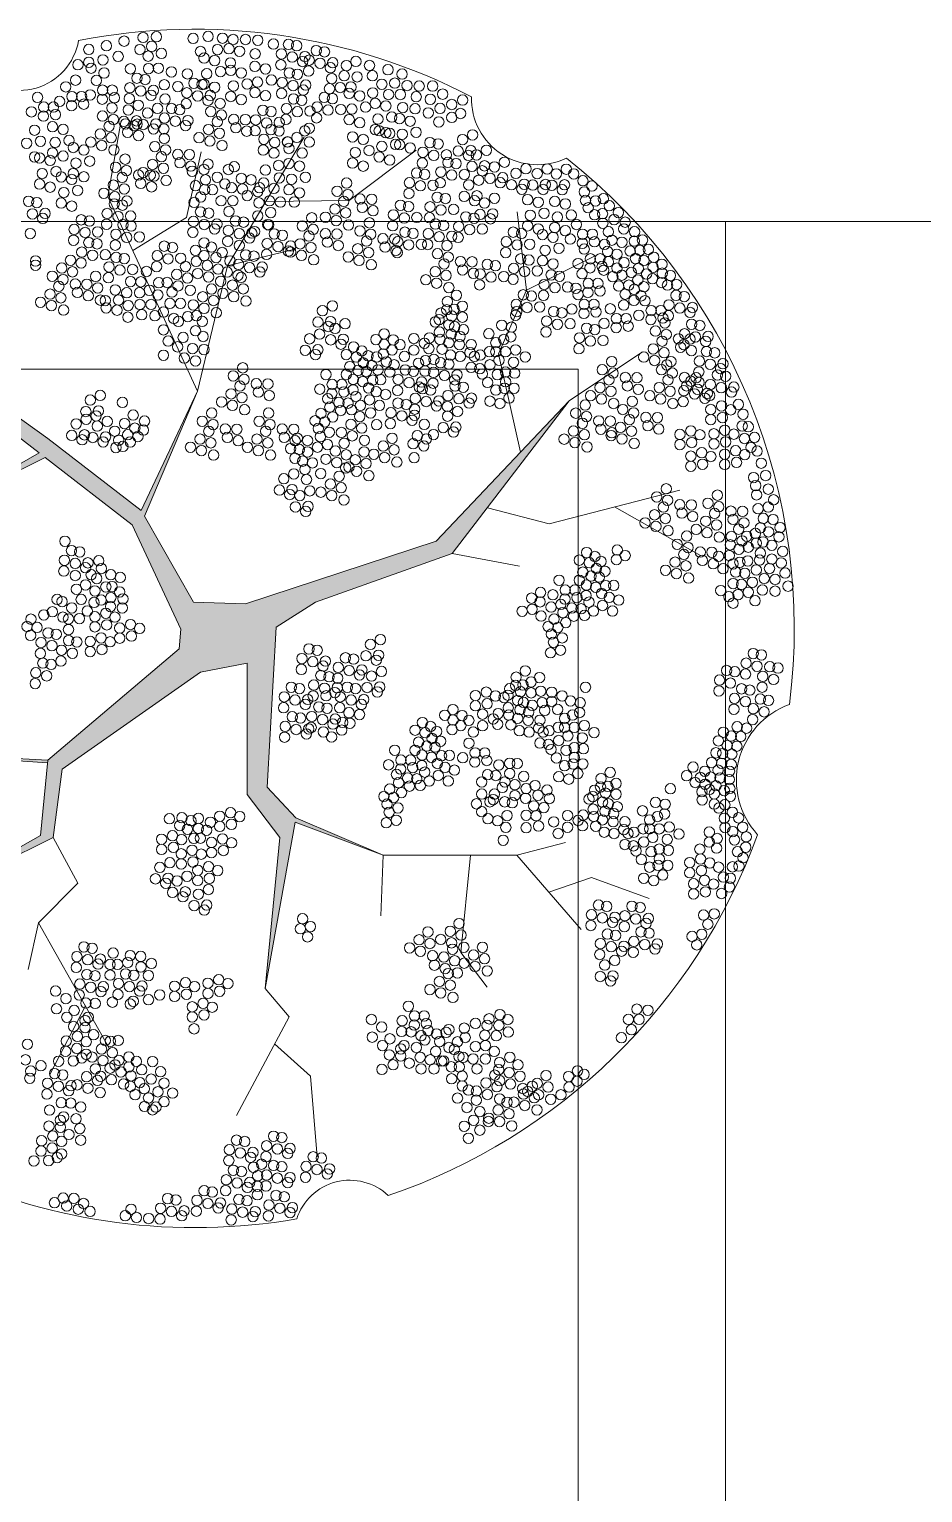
# Model space of a CAD drawing. Header units: metres. Extents: x 0 to 8495, y 0 to 3455.
# Drawn here: x 8300.237 to 8301.63, y 223.068 to 225.351 of the extents above; entities that cross this region are included whole.
import ezdxf

# ---------------------------------------------------------------- set-up
doc = ezdxf.new("R2010")
doc.units = ezdxf.units.M
doc.header["$MEASUREMENT"] = 0
doc.layers.get('0').update_dxf_attribs({"lineweight": 18})
doc.layers.add('zelen', color=69, linetype='Continuous', lineweight=18)

# ---------------------------------------------------------------- blocks, each defined once
blk = doc.blocks.new('z_550')
at = {"linetype": 'Continuous', "lineweight": 13}
blk.add_hatch(color=256, dxfattribs=at).paths.add_polyline_path([(13.85, -29.92), (13.85, -95.11), (29.93, -116.54), (22.78, -191.56), (37.59, -108.88), (81.37, -125.37), (37.97, -106.72), (23.68, -91.54), (28.15, -12.06), (47.8, 0.45), (115.71, 24.56), (173.79, 100.47), (107.67, 30.81), (12.96, -0.45), (-12.96, 0.45), (-37.24, 43.13), (-10.88, 105.37), (-38.87, 45.99), (-85.33, 81.71), (-127.33, 112.08), (-133.58, 164.77), (-130.01, 105.83), (-89.6, 74.6), (-136.3, 47.8), (-86.67, 72.34), (-43.34, 38.85), (-19.21, -12.95), (-20.1, -22.77), (-85.33, -78.14), (-88.9, -115.65), (-154.13, -152.26), (-82.65, -116.54), (-78.18, -82.61), (-9.38, -34.38)])
at = {"lineweight": 13}
blk.add_hatch(color=256, dxfattribs=at).paths.add_polyline_path([(-85.33, -78.14), (-168.82, -73.85), (-85.45, -79.4)])
for p, q in [((-55.42, 202.04), (-48.97, 239.09)), ((3.99, 167.59), (42.08, 231.66)), ((-16.45, 191.73), (-9.02, 224.23)), ((64.38, 200.09), (97.82, 225.16)), ((-10.88, 105.37), (-55.42, 202.04)), ((23.03, 199.62), (64.38, 200.09)), ((-43.07, 175.24), (-16.45, 191.73)), ((152.64, 155.51), (147.99, 194.51)), ((3.99, 167.59), (37.44, 175.94)), ((-10.88, 105.37), (3.99, 167.59)), ((152.64, 155.51), (186.09, 172.23)), ((138.7, 123.94), (152.64, 155.51)), ((149.66, 75.05), (138.7, 123.94)), ((173.79, 100.47), (210.24, 124.87)), ((-85.33, 81.71), (-127.33, 112.08)), ((-130.01, 105.83), (-89.6, 74.6)), ((-38.87, 45.99), (-10.88, 105.37)), ((-10.88, 105.37), (-37.24, 43.13)), ((173.79, 100.47), (107.67, 30.81)), ((115.71, 24.56), (173.79, 100.47)), ((-38.87, 45.99), (-85.33, 81.71)), ((-136.3, 47.8), (-89.6, 74.6)), ((-86.67, 72.34), (-136.3, 47.8)), ((-86.67, 72.34), (-43.34, 38.85)), ((163.79, 39.44), (228.82, 56.16)), ((133.15, 47.35), (163.79, 39.44)), ((196.31, 47.8), (239.04, 23.66)), ((-43.34, 38.85), (-19.21, -12.95)), ((-12.96, 0.45), (-37.24, 43.13)), ((107.67, 30.81), (12.96, -0.45)), ((47.8, 0.45), (115.71, 24.56)), ((115.71, 24.56), (149.05, 18.3)), ((12.96, -0.45), (-12.96, 0.45)), ((28.15, -12.06), (47.8, 0.45)), ((-19.21, -12.95), (-20.1, -22.77)), ((23.68, -91.54), (28.15, -12.06)), ((-20.1, -22.77), (-85.33, -78.14)), ((-78.18, -82.61), (-9.38, -34.38)), ((-9.38, -34.38), (13.85, -29.92)), ((13.85, -29.92), (13.85, -95.11)), ((-168.82, -73.85), (-85.45, -79.4)), ((-85.33, -78.14), (-168.82, -73.85)), ((-85.33, -78.14), (-88.9, -115.65)), ((-82.65, -116.54), (-78.18, -82.61)), ((37.97, -106.72), (23.68, -91.54)), ((13.85, -95.11), (29.93, -116.54)), ((22.78, -191.56), (37.59, -108.88)), ((81.37, -125.37), (37.59, -108.88)), ((37.97, -106.72), (81.37, -125.37)), ((-88.9, -115.65), (-154.13, -152.26)), ((-154.13, -152.26), (-82.65, -116.54)), ((-82.65, -116.54), (-70.31, -139.3)), ((29.93, -116.54), (22.78, -191.56)), ((147.78, -125.37), (171.89, -119.02)), ((81.37, -125.37), (80.17, -155.56)), ((81.37, -125.37), (147.78, -125.37)), ((124.82, -125.37), (119.9, -173.72)), ((147.78, -125.37), (179.76, -162.24)), ((163.77, -143.8), (184.94, -136.41)), ((184.94, -136.41), (213.52, -146.97)), ((-70.31, -139.3), (-89.99, -158.96)), ((-89.99, -158.96), (-95.02, -182.18)), ((-89.99, -158.96), (-54.73, -221.24)), ((119.9, -173.72), (133.02, -190.92)), ((22.78, -191.56), (34.63, -205.67)), ((-66.61, -200.27), (-84.25, -234.36)), ((34.63, -205.67), (8.4, -254.84)), ((27.42, -219.2), (45.29, -235.18)), ((45.29, -235.18), (48.57, -275.33))]:
    blk.add_line(p, q, dxfattribs=at)
at = {"color": 108, "lineweight": 5}
for centre in [(-37.95, 281.16), (-31.36, 281.54), (-39.5, 275.15), (-33.69, 276.7), (-35.43, 271.86), (-28.84, 273.21), (63.09, 267.16), (-41.03, 260.9), (-36.94, 260.26), (-35.24, 265.66), (-30.32, 265.87), (-23.89, 264.04), (55.12, 266.13), (55.82, 260.73), (61.97, 262.13), (68.42, 261.57), (54.7, 255.7), (60.01, 256.26), (64.46, 253.34), (65.33, 256.53), (52.07, 251.37), (53.97, 245.05), (56.16, 250.73), (60.25, 245.33), (65.78, 245.56), (-11.91, 175.33), (-7.67, 179.04), (-7.67, 172.68), (-3.95, 176.92), (1.35, 174.27), (-11.56, 169.85), (5.24, 170.03), (3.83, 164.55), (78.1, 122.3), (82.94, 119.88), (84.68, 114.78), (86.83, 118.4), (-48.24, 99.75), (-42.89, 93.42), (75.14, 94.52), (-52.02, 85.42), (-47.12, 89.19), (-42.05, 86.94), (-37.83, 85.96), (-37.26, 90.46), (78.09, 88.63), (101.81, 88.79), (-50.07, 80.89), (-47.94, 77.84), (-45.61, 83.67), (-44.3, 80.05), (-40.5, 82.72), (37.62, 80.67), (38.65, 81.91), (43.78, 80.77), (96.2, 79.18), (98.34, 83.18), (101.55, 78.11), (102.88, 81.58), (106.35, 83.72), (-51.44, 77.26), (35.38, 76.79), (37.51, 71.95), (39.65, 76.36), (41.36, 70.53), (43.78, 75.08), (96.74, 72.24), (42.5, 66.4), (46.19, 69.67), (50.32, 64.36), (43.25, 61.42), (258.03, 36.71), (248.41, 32.76), (253.87, 28.93), (254.39, 33.08), (258.15, 26.72), (259.71, 30.88), (248.03, 23.22), (253.35, 23.61), (255.24, 19.44), (258.6, 20.27), (159.57, 5.28), (155.13, 2.41), (159.31, 0.58), (164.8, -2.03), (165.7, 4.09), (150.43, -4.12), (155.39, -3.08), (159.83, -6.47), (151.97, -33.74), (159.11, -37.06), (46.56, -46.2), (53, -46.12), (57.37, -44.55), (149.63, -44.09), (154.89, -39.23), (154.89, -44.64), (159.66, -43.84), (165.15, -44.38), (49.38, -51.67), (53.47, -52.31), (59.75, -52.06), (60.04, -46.66), (65.45, -48.22), (148.17, -48.48), (149.34, -53.06), (151.09, -49.4), (155.48, -50.86), (160.39, -49.51), (161.67, -53.35), (165.15, -48.96), (51.28, -57.98), (56.39, -60.18), (57.56, -57.71), (61.19, -59.32), (64.38, -54.54), (64.84, -59.78), (69.62, -55.45), (153.43, -58.27), (153.72, -54.25), (159.27, -58.27), (51.63, -64.1), (55.73, -66.6), (60.74, -63.19), (-24.88, -107.23), (-19.74, -110.66), (-18.64, -106.72), (-14.16, -108.25), (-10.46, -107.04), (-4.53, -109.01), (-28.74, -117.44), (-23.34, -115.7), (-18.81, -117.62), (-15.9, -112.47), (-12.74, -117), (-10.44, -112.08), (-9.45, -116.89), (-6.39, -112.95), (-28.74, -122.48), (-22.9, -121.47), (40.2, -161.95), (41.31, -156.95), (45.2, -160.84), (43.81, -165.97), (-63.27, -171.63), (-59.18, -177.03), (-52.82, -174.01), (-44.35, -175.26), (-39.15, -175.66), (-60.34, -179.5), (-54.38, -179.65), (-50.62, -179.65), (-46.65, -184.4), (-45.61, -178.71), (-39.03, -180.9), (-33.84, -179.19), (-61.81, -185.33), (-54.38, -184.98), (-50.16, -189.16), (-42.56, -185.04), (-35.32, -185.23), (139.37, -204.64), (132.97, -209.99), (134.01, -206.71), (138.85, -209.99), (143.35, -207.06), (143.52, -213.28), (127.21, -220.5), (131.88, -214.82), (132.18, -220.04), (137.58, -215.1), (-49.99, -227.37), (-45.02, -225.68), (-41.26, -227.89), (126.04, -226.63), (132.18, -226.63), (136.56, -222.88), (144.3, -225.81), (-48.98, -233.09), (-45.02, -230.65), (-43.92, -235.07), (-38.62, -232.02), (139.19, -228.46), (-47.63, -239.16), (-44.25, -240.27), (-39.6, -238.39), (-37.39, -241.48), (-41.94, -244.41), (15.46, -275.56), (16.63, -273.09), (20.95, -278.96), (23.13, -275.24), (10.97, -282.61), (16.93, -280.53), (19.03, -284.73), (23.42, -284.38), (26.92, -279.61), (28.82, -285.93), (13.89, -290.48), (15.06, -288.01), (18.85, -289.97), (23.13, -289.78), (13.72, -297.15), (18.85, -294.17), (24.6, -299.3), (28.1, -294.54)]:
    blk.add_circle(centre, 2.58, dxfattribs=at)
at = {"color": 82, "lineweight": 5}
for centre in [(-5.63, 281.7), (-64.93, 275.2), (-56.17, 277.04), (-47.41, 279.32), (-13.08, 280.7), (-9.43, 274.2), (-0.96, 275.11), (1.52, 280.79), (4.74, 275.57), (6.78, 280.15), (10, 274.29), (12.92, 280.15), (19.05, 279.78), (26.79, 277.86), (34.29, 277.71), (38.38, 277.07), (-70.34, 267.61), (-64.93, 268.8), (-57.92, 269.99), (-50.33, 271.73), (-7.64, 270.94), (-2.38, 269.65), (5.47, 268.52), (17.61, 266.77), (17.74, 273.01), (30.49, 267.55), (30.78, 272.95), (36.19, 271.39), (67.84, 269.25), (74.56, 267.24), (-71.51, 259.92), (-63.77, 265.87), (-61.14, 259.81), (-57.34, 263.49), (-44.24, 265.57), (-15.93, 263.06), (-6.33, 263.15), (0.54, 264.16), (5.59, 264.81), (10.85, 263.53), (22.87, 265.49), (25.79, 260), (34.67, 263.51), (38.76, 262.87), (76.02, 262.11), (83.76, 265.14), (90.77, 262.94), (-76.38, 256.6), (-64.21, 252.57), (-58.07, 254.95), (-53.25, 254.95), (-12.72, 258.39), (-10.82, 252.07), (-8.63, 257.75), (-7.64, 257.94), (-4.54, 252.35), (-2.38, 256.38), (6.91, 257.03), (13.77, 258.03), (17.61, 253.77), (18.92, 258.99), (22.87, 252.22), (69.72, 252.06), (76.16, 253.6), (80.69, 257.9), (84.05, 252.78), (87.12, 258.45), (89.89, 252.78), (93.25, 257.26), (99.24, 256.99), (105.96, 256.99), (110.93, 252.96), (-90.41, 251.39), (-87.35, 246.54), (-82.53, 246.54), (-79.45, 249.37), (-73.46, 247.26), (-73.31, 251.75), (-68.49, 251.75), (-67.47, 247.99), (-58.22, 250.47), (-53.41, 246.1), (-52.23, 251.2), (-5.71, 249.88), (0.36, 248.32), (5.59, 251.81), (10.85, 250.25), (72.64, 246.56), (77.43, 248.37), (82.69, 247.09), (91.06, 246.28), (97.2, 245.73), (97.78, 251.68), (104.79, 250.4), (109.61, 245.91), (115.45, 247.83), (120.86, 250.03), (-93.48, 244.16), (-87.49, 242.05), (-81.5, 242.78), (64.46, 240.34), (69.72, 238.78), (78.75, 240.59), (85.61, 241.6), (89.53, 240.81), (94.79, 239.53), (103.77, 243.62), (109.03, 239.14), (115.45, 241.43), (119.84, 243.35), (-91.88, 235.05), (-82.95, 236.76), (-77.69, 235.48), (38.48, 231.45), (42.42, 234.74), (44.61, 236.03), (66.19, 231.73), (71.45, 230.45), (77.43, 235.37), (79.38, 234.76), (82.69, 233.81), (84.63, 233.48), (90.85, 233.03), (97.71, 234.03), (-95.82, 228.55), (-88.96, 229.56), (-82.95, 223.76), (-81.64, 228.98), (-74.77, 229.99), (-72.63, 226.45), (-67.38, 225.17), (27.09, 223.67), (33.75, 229.28), (33.95, 229.16), (34.53, 225.96), (41.11, 223.67), (44.61, 229.16), (67.51, 223.95), (74.37, 224.96), (80.69, 226.98), (87.56, 227.99), (89.53, 227.81), (94.79, 226.25), (-91.88, 221.78), (-89.4, 221.29), (-84.14, 220.01), (-77.69, 222.21), (-71.32, 218.67), (-5.63, 218.18), (7.37, 216.89), (29.42, 217.53), (34.53, 218.45), (39.79, 217.17), (66.19, 218.74), (71.45, 217.18), (79.38, 221.76), (84.63, 220.2), (-88.09, 213.51), (-81.22, 214.52), (-78.65, 211.84), (-73.39, 210.56), (-72.63, 213.45), (-67.38, 211.89), (-13.52, 214.61), (-7.68, 215.52), (-6.95, 210.39), (-1.11, 211.68), (10.87, 211.04), (15.69, 210.39), (21.97, 208.75), (22.85, 215.25), (29.71, 211.31), (35.85, 210.67), (42.71, 211.68), (176.07, 213.32), (180.6, 209.94), (-89.4, 208.29), (-84.14, 206.74), (-77.34, 204.06), (-70.47, 205.06), (-11.91, 207.47), (-9.28, 201.88), (-7.39, 205.45), (-3.44, 205.45), (2.69, 208.38), (6.05, 206.46), (11.46, 205.82), (13.79, 202.52), (19.05, 204.54), (19.93, 206.46), (27.09, 206.09), (34.53, 205.45), (39.79, 203.9), (181.33, 204.35), (185.13, 207.28), (-94.84, 199.72), (-90.75, 199.08), (-78.65, 198.84), (-73.39, 197.28), (0.79, 199.96), (6.64, 199.96), (19.64, 198.95), (24.89, 199.96), (25.48, 194.1), (30.3, 199.32), (37.16, 199.32), (153.16, 200.52), (158.42, 199.24), (166.64, 199.65), (171.89, 198.37), (181.91, 200.14), (183.23, 196.48), (186.88, 199.87), (190.82, 200.97), (193.74, 197.49), (198.27, 194.1), (-92.94, 193.41), (-86.66, 193.68), (19.05, 192.45), (24, 188.15), (24.46, 187.97), (153.16, 187.52), (154.47, 192.74), (161.34, 193.75), (166.64, 186.65), (167.95, 191.87), (174.82, 192.88), (177.42, 188.17), (186.44, 193), (190.38, 193.55), (190.53, 188.79), (196.08, 190.62), (201.63, 189.34), (-94, 183.67), (17.45, 184.67), (158.42, 185.97), (160.55, 183.14), (165.81, 181.85), (171.89, 185.1), (174.35, 180.94), (180.49, 183.32), (185.31, 183.32), (186.33, 179.57), (193.31, 184.58), (195.06, 180.37), (200.02, 179.36), (200.9, 185.95), (206.16, 179.91), (206.31, 184.58), (210.25, 180.46), (161.86, 175.35), (168.73, 176.36), (180.34, 178.84), (181.27, 175.95), (191.41, 178.26), (192.87, 174.79), (197.54, 173.41), (204.11, 174.97), (208.93, 175.33), (213.17, 175.79), (-91.37, 170.03), (-91.37, 167.92), (160.55, 170.14), (165.81, 168.58), (178.2, 168.72), (184.19, 166.61), (184.33, 171.1), (189.15, 171.1), (190.18, 167.34), (190.97, 165.45), (193.31, 169.66), (197.54, 166.46), (201.05, 169.2), (206.74, 171.22), (208.2, 166.36), (210.98, 170.3), (215.51, 166.91), (215.8, 171.86), (219.89, 168.38), (-44.19, 159.77), (-39.08, 159.68), (-30.17, 159.22), (-25.98, 159.34), (-20.58, 157.66), (180.22, 163.72), (183.28, 158.87), (188.1, 158.87), (195.5, 162.24), (198.42, 157.58), (200.02, 162.98), (203.38, 158.03), (204.7, 164.35), (207.91, 160.6), (212.29, 163.62), (215.22, 161.24), (219.74, 159.32), (220.04, 163.98), (222.66, 158.03), (224.12, 162.79), (227.19, 158.31), (-59.16, 150.56), (-56.76, 150.34), (-51.79, 155.65), (-50.18, 150.62), (-46.09, 154.28), (-39.67, 154.28), (-34.85, 155.47), (-30.61, 153.18), (-23.6, 154.56), (-14.52, 155.47), (-8.32, 152.22), (-3.94, 156.1), (-2.93, 150.37), (1.7, 153.98), (117.79, 153), (183.14, 154.38), (189.13, 155.12), (201.63, 153.55), (206.01, 150.44), (206.16, 155.93), (209.52, 152.72), (210.98, 157.21), (211.48, 150.25), (-56.32, 146.68), (-50.91, 145.58), (-45.36, 147.87), (-39.52, 148.42), (-38.64, 143.3), (-33.97, 148.42), (-27.83, 144.67), (-24.62, 148.97), (-19.36, 148.97), (-13.03, 148.18), (-7.64, 146.5), (-1.58, 144.31), (110.05, 144.12), (112.97, 145.77), (113.26, 149.89), (116.62, 146.04), (120.71, 147.51), (181.13, 143.99), (181.27, 148.48), (186.09, 148.48), (187.12, 144.72), (194.23, 146.25), (200.9, 148.15), (208.42, 143.02), (214.55, 145.4), (-45.51, 142.11), (-32.07, 142.84), (-27.83, 135.79), (-22.72, 141.47), (-20.39, 140), (-15.71, 142.38), (-11.48, 142.84), (-8.55, 140), (107.27, 139.73), (109.17, 140.92), (113.99, 138.26), (115.45, 142.66), (116.91, 137.35), (120.71, 142.11), (121.3, 135.88), (140.28, 138.08), (145.1, 137.16), (182.44, 136.57), (186.53, 135.93), (191.16, 139.01), (197.15, 136.91), (197.29, 141.39), (202.11, 141.39), (203.14, 137.64), (214.4, 140.91), (220.39, 141.64), (-25.5, 130.21), (-18.05, 132.04), (-11.91, 135.33), (-8.12, 132.49), (77.77, 130.94), (81.86, 133.78), (81.86, 128.56), (86.39, 130.76), (96.61, 131.49), (101.87, 129.11), (104.35, 131.76), (109.32, 134.69), (109.61, 131.03), (113.99, 129.38), (115.16, 133.68), (119.25, 128.47), (119.54, 132.49), (125.09, 128.47), (133.86, 133.87), (137.36, 129.38), (141.31, 131.03), (144.81, 132.31), (-27.83, 123.16), (-20.82, 127.37), (-17.46, 121.78), (-13.37, 126.45), (-7.68, 125.99), (47.74, 123.47), (63.02, 123.52), (66.67, 127.28), (67.98, 122.24), (70.76, 125.35), (73.83, 122.88), (81.42, 123.8), (85.8, 125.81), (89.75, 128.38), (91.94, 122.61), (96.61, 125.72), (104.06, 126.45), (110.63, 126.18), (114.87, 123.25), (119.69, 122.61), (124.51, 124.53), (126.7, 122.61), (129.62, 123.25), (134.15, 124.9), (137.36, 124.9), (142.18, 124.9), (147.15, 125.81), (151.97, 122.33), (-11.91, 120.32), (64.77, 117.57), (68.86, 115.65), (71.49, 119.4), (72.95, 115.1), (75.72, 118.03), (78.77, 115.85), (96.4, 115.23), (98.92, 119.21), (102.15, 115.32), (102.41, 120.55), (106.42, 114.68), (106.58, 121.09), (109.92, 119.44), (114.01, 118.8), (125.09, 117.12), (129.33, 116.47), (130.64, 113.91), (134.44, 118.4), (138.97, 120.69), (142.18, 114.83), (146.13, 119.68), (146.71, 114.28), (52.94, 113.55), (56.01, 108.69), (60.83, 108.69), (63.02, 113.55), (66.52, 111.17), (71.2, 110.07), (74.12, 106.95), (76.16, 110.8), (80.11, 110.98), (133.27, 109.7), (138.09, 113.55), (141.6, 106.77), (142.18, 109.98), (146.42, 106.77), (49.87, 106.31), (53.81, 101.55), (55.86, 104.21), (59.37, 99.72), (61.85, 104.94), (63.89, 99.36), (66.38, 105.95), (67.84, 102.65), (77.92, 105.03), (82.59, 103.66), (134.44, 100.36), (137.36, 105.86), (143.94, 101.92), (230.46, 100.12), (50.46, 94.23), (54.84, 97.43), (56.3, 92.49), (60.24, 95.7), (65.65, 96.06), (70.03, 98.26), (139.41, 99.17), (244.13, 96.21), (249.54, 97.95), (249.97, 92.18), (254.06, 96.03), (257.87, 98.72), (260.2, 93.86), (47.53, 90.57), (49.14, 86.82), (52.35, 90.02), (54.55, 84.89), (234.27, 85.55), (244.13, 91.17), (251.13, 85.87), (259.76, 88.01), (262.83, 87.64), (48.7, 77.48), (50.16, 82.7), (53.67, 78.76), (228.86, 83.81), (228.86, 78.77), (234.7, 79.78), (238.79, 83.63), (245.72, 84.13), (245.72, 79.09), (251.56, 80.1), (255.65, 83.94), (260.93, 81.78), (265.9, 82.33), (234.27, 73), (239.67, 74.74), (244.2, 72.82), (251.13, 73.95), (256.53, 75.69), (261.06, 73.77), (264.15, 77.3), (267.21, 75.56), (234.27, 67.96), (240.11, 68.97), (251.13, 68.92), (256.97, 69.92), (269.26, 69.51), (271.45, 63.38), (265.46, 62.37), (266.48, 58.35), (272.76, 56.61), (266.92, 53.77), (275.39, 51.3), (267.65, 46.9), (270.28, 42.05), (272.76, 47.73), (275.1, 41.5), (260.65, 39.85), (266.34, 34.64), (268.82, 37.38), (272.91, 35.37), (278.61, 37.48), (-76.77, 30.7), (262.05, 33.21), (262.83, 27.77), (266.78, 29.79), (270.13, 30.34), (274.52, 28.69), (278.02, 32.9), (-77.06, 21.27), (-73.55, 26.03), (-71.65, 19.72), (-69.46, 25.39), (-65.37, 19.99), (-59.97, 21), (178.84, 21.3), (182.49, 25.05), (183.81, 20.02), (186.58, 23.13), (189.65, 20.66), (197.25, 21.57), (197.68, 26.33), (201.63, 23.59), (262.54, 20.91), (268.38, 21.36), (268.82, 24.84), (274.52, 21.82), (279.19, 19.9), (279.92, 25.67), (-77.35, 15.87), (-71.65, 13.68), (-66.54, 17.52), (-63.77, 14.04), (-60.99, 12.12), (-58.65, 17.15), (-53.98, 14.04), (-49.31, 12.76), (180.59, 15.35), (184.68, 13.43), (187.31, 17.18), (188.77, 12.88), (191.55, 15.81), (261.08, 14.77), (266.78, 16.42), (270.72, 12.21), (273.35, 17.15), (281.09, 14.87), (-71.07, 6.81), (-66.54, 9.01), (-61.87, 5.99), (-56.46, 8), (-53.4, 8.18), (-49.6, 5.53), (168.76, 11.32), (171.83, 6.47), (176.65, 6.47), (178.84, 11.32), (182.35, 8.94), (187.02, 7.84), (189.94, 4.73), (191.99, 8.58), (195.93, 8.76), (249.1, 6.17), (255.24, 9.65), (259.47, 9.28), (262.83, 5.35), (264.88, 10.29), (269.84, 6.44), (276.12, 11.75), (276.12, 5.89), (282.55, 8.37), (-80.71, 1.78), (-78.23, 0.68), (-73.41, -2.44), (-68.73, 1.78), (-62.31, 0.31), (-58.8, 1.5), (-54.13, -1.79), (-53.98, 2.69), (-48.28, -2.44), (-47.99, 2.05), (169.64, -0.67), (171.68, 1.98), (175.19, -2.5), (177.67, 2.72), (182.2, 3.72), (183.66, 0.43), (190.38, -1.22), (193.74, 2.81), (198.41, 1.44), (253.19, 3.15), (255.24, -0.06), (257.72, 4.16), (266.19, 1.13), (-93.71, -8.02), (-87.28, -5.91), (-83.05, -4.36), (-77.79, -7.01), (-75.01, -7.93), (-69.61, -7.74), (-65.67, -3.99), (-61.87, -6.83), (-56.46, -5.09), (-51.94, -7.01), (166.28, -7.99), (170.66, -4.79), (172.12, -9.73), (176.07, -6.53), (179.72, -2.87), (181.47, -6.16), (185.85, -3.97), (195.35, -3.97), (-95.61, -11.68), (-93.86, -16.07), (-90.64, -12.14), (-75.01, -13.24), (-61.87, -11.86), (-56.02, -10.86), (-49.59, -12.42), (-44.19, -10.69), (-43.75, -16.45), (-39.66, -12.61), (163.36, -11.65), (164.97, -15.41), (168.18, -12.2), (-64.24, -19.1), (-64.24, -24.13), (-58.83, -17.36), (-58.39, -23.13), (-54.31, -19.28), (-49.59, -17.46), (165.99, -19.53), (169.49, -23.46), (170.37, -17.33), (164.53, -24.74), (147.44, -36.85), (127.19, -46.04), (132.59, -44.3), (137.12, -46.22), (143.35, -45.83), (144.23, -42.62), (147.15, -40.97), (150.8, -40.7), (170.28, -46.21), (181.91, -41.89), (116.04, -52.97), (127.19, -51.07), (133.03, -50.07), (141.45, -47.02), (143.5, -52.05), (174.46, -48.66), (179.28, -49.58), (111.95, -55.8), (116.04, -58.18), (120.57, -55.99), (123.93, -58.37), (130.79, -55.25), (136.05, -57.63), (138.24, -60.29), (138.53, -54.98), (143.79, -55.71), (144.81, -60.56), (148.17, -57.36), (171.54, -57.36), (175.49, -55.71), (178.99, -54.43), (97.2, -63.22), (102.16, -64.5), (104.94, -61.39), (105.67, -67.34), (108, -63.86), (115.6, -62.94), (119.98, -60.93), (126.12, -64.13), (130.79, -61.02), (149.05, -63.49), (153.87, -64.13), (158.69, -62.21), (160.88, -64.13), (163.8, -63.49), (168.33, -61.84), (171.54, -61.84), (173.15, -66.06), (176.36, -61.84), (180.31, -67.06), (181.33, -60.93), (186.15, -64.41), (250.42, -64.22), (254.36, -66.15), (257.28, -61.48), (259.03, -66.33), (261.96, -62.21), (87.12, -73.2), (97.2, -73.2), (98.95, -69.17), (103.04, -71.09), (107.13, -71.64), (109.9, -68.71), (123.97, -69.69), (127.04, -74.54), (131.86, -74.54), (159.27, -69.63), (163.51, -70.27), (164.82, -72.83), (168.62, -68.34), (172.27, -73.2), (176.36, -71.91), (180.89, -72.46), (246.76, -74.48), (247.93, -68.53), (250.12, -74.84), (252.32, -70.82), (254.65, -75.12), (257.14, -71.18), (84.05, -80.43), (90.04, -82.53), (90.18, -78.05), (95, -78.05), (96.03, -81.8), (100.7, -75.58), (105.38, -76.67), (110.34, -75.94), (114.29, -75.76), (120.9, -76.92), (126.89, -79.03), (132.88, -78.3), (138.82, -80.52), (144.23, -79.69), (148.03, -79.79), (167.45, -77.04), (171.54, -80.88), (175.78, -79.97), (176.36, -76.77), (180.6, -79.97), (235.37, -81.53), (244.57, -79.33), (249.54, -79.69), (254.36, -80.24), (87.99, -85.19), (89.02, -89.31), (93.54, -87.02), (98.07, -87.38), (130.35, -88.94), (133.27, -85.37), (137.36, -85.74), (141.89, -88.94), (144.23, -84.82), (151.24, -86.19), (168.62, -86.38), (173.59, -87.57), (178.11, -84.82), (189.65, -87.29), (194.18, -84.18), (197.1, -89.67), (232.16, -85.83), (236.39, -89.22), (239.02, -86.74), (241.21, -83.63), (244.14, -86.56), (247.79, -83.08), (248.81, -86.93), (253.34, -87.75), (253.48, -83.63), (81.71, -96.17), (84.63, -92.51), (86.53, -96.72), (90.48, -94.25), (94.42, -91.05), (99.82, -90.68), (130.35, -94.98), (136.63, -94.98), (140.58, -91.69), (146.86, -90.31), (146.86, -95.71), (152.12, -97.09), (152.41, -92.24), (156.85, -90.73), (158.3, -95.57), (162.82, -92.99), (185.56, -96.26), (186.44, -93.06), (189.36, -91.41), (191.84, -94.52), (193.01, -91.14), (197.1, -95.07), (224.12, -92.33), (239.75, -93.79), (241.36, -90.13), (243.55, -92.69), (245.89, -94.89), (246.76, -90.86), (250.85, -93.24), (253.63, -92.14), (253.92, -96.08), (5.52, -104.26), (83.32, -99.93), (84.34, -104.04), (88.72, -101.85), (127.72, -99.83), (130.35, -103.77), (134.44, -98.83), (136.05, -97.73), (141.75, -98.83), (145.54, -99.28), (156.2, -100.89), (161.21, -101.7), (163.95, -97.18), (183.67, -97.45), (185.71, -102.49), (190.38, -98.92), (191.55, -103.5), (193.31, -99.83), (197.69, -101.3), (210.25, -103.31), (216.68, -99.1), (221.5, -100.02), (239.9, -97.91), (245.89, -99.93), (248.23, -101.94), (251.15, -100.29), (254.94, -104.04), (0.12, -106), (0.12, -111.03), (5.96, -110.02), (10.05, -106.18), (82.88, -109.26), (87.85, -107.98), (133.42, -107.25), (138.24, -108.26), (142.33, -111.55), (142.91, -105.69), (152.41, -105.51), (157.33, -105.73), (158.62, -110.89), (166.14, -108.8), (173, -105.69), (173, -111.46), (178.26, -108.07), (180.45, -110.73), (180.74, -105.42), (186, -106.15), (187.02, -111), (190.38, -107.8), (195.64, -108.71), (195.93, -104.69), (201.49, -108.71), (213.75, -107.8), (217.7, -106.15), (221.2, -104.87), (223.54, -111.37), (250.85, -106.97), (251.29, -111.64), (258.01, -106.79), (260.06, -111.46), (1.51, -117.27), (141.01, -117.96), (152.41, -111.73), (168.33, -114.57), (191.26, -113.93), (196.08, -114.57), (200.9, -112.65), (203.09, -114.57), (206.01, -113.93), (210.54, -112.28), (210.83, -118.78), (213.75, -112.28), (215.36, -116.49), (218.57, -112.28), (222.52, -117.5), (228.36, -114.85), (243.41, -113.84), (243.41, -118.87), (247.35, -117.04), (255.09, -113.66), (255.97, -117.78), (261.81, -116.22), (-18.99, -124.67), (-13.59, -122.93), (-9.06, -124.86), (-3.9, -119.01), (-3.9, -124.05), (1.95, -123.04), (6.03, -119.2), (201.49, -120.06), (205.72, -120.7), (207.04, -123.27), (214.48, -123.63), (218.57, -122.35), (223.1, -122.9), (238.73, -122.35), (247.06, -121.8), (257.43, -123.63), (261.52, -121.44), (-18.99, -129.71), (-13.15, -128.7), (-10.82, -132.85), (-5.41, -131.11), (-0.89, -133.03), (209.66, -127.48), (213.75, -131.32), (217.99, -130.41), (218.57, -127.2), (222.81, -130.41), (233.7, -129.02), (239.11, -127.29), (239.54, -133.05), (243.63, -129.21), (248.08, -131.32), (254.94, -131.14), (258.16, -130.77), (260.2, -126.65), (-10.82, -137.88), (-4.98, -136.87), (210.83, -136.82), (215.8, -138.01), (220.33, -135.26), (233.7, -134.06), (235.63, -139.57), (241.04, -137.83), (245.57, -139.75), (250.42, -136.27), (253.92, -136.82), (235.63, -144.6), (241.48, -143.6), (249.54, -144.41), (253.48, -141.12), (240.6, -155.11), (245.91, -154.53), (242.7, -159.65), (234.85, -165.72), (239.71, -164.66), (237.2, -169.93), (-64, -191), (-22.29, -190.49), (-16.88, -188.75), (-12.36, -190.67), (-5.74, -189), (-0.34, -187.26), (4.19, -189.18), (-81.41, -192.93), (-76.3, -196.68), (-69.7, -194.85), (-66.37, -198.88), (-42.85, -197.96), (-35.26, -197.23), (-29.71, -194.85), (-22.29, -195.53), (-16.45, -194.52), (-8.11, -199.01), (-5.74, -194.04), (0.1, -193.03), (-80.98, -201.72), (-75.86, -205.93), (-72.21, -202.54), (-65.2, -205.93), (-61.7, -199.06), (-44.31, -199.34), (-13.52, -200.74), (-13.52, -205.78), (-7.67, -204.77), (-3.58, -200.93), (93.87, -200.44), (96.93, -205.29), (101.75, -205.29), (-72.5, -210.5), (-66.81, -207.57), (-66.81, -211.05), (-12.62, -211.69), (75.5, -207.04), (80.62, -210.8), (90.55, -212.99), (90.8, -207.67), (95.22, -213.18), (96.79, -209.78), (102.78, -209.05), (103.69, -212.54), (112.6, -213.45), (114.06, -212.08), (121.66, -211.35), (127.21, -208.97), (-95.41, -219.32), (-76.16, -217.74), (-70.61, -215.45), (-66.22, -218.1), (-62.57, -214.62), (-56.73, -217.46), (-54.23, -217.84), (-50.3, -217.46), (75.94, -215.83), (81.05, -220.04), (84.71, -216.65), (91.72, -220.04), (100.19, -215.1), (102.09, -217.2), (107.93, -214.18), (109.39, -218.03), (118.3, -218.12), (122.1, -216.01), (-96.44, -227.1), (-79.95, -227.8), (-76.45, -222.86), (-72.65, -227.62), (-70.9, -221.4), (-68.41, -226.16), (-66.22, -224.33), (-63.32, -225.75), (-33.21, -227.99), (84.41, -224.62), (90.11, -221.69), (90.11, -225.17), (97.85, -220.96), (99.75, -225.81), (104.72, -227.09), (107.49, -222.88), (110.41, -227.73), (111.44, -227.73), (114.06, -220.96), (116.69, -221.96), (119.03, -225.44), (121.08, -225.9), (-93.81, -232.68), (-88.7, -230.03), (-61.64, -231.61), (-29.27, -233.02), (80.76, -231.85), (86.31, -229.56), (94.35, -228.74), (100.19, -231.58), (106.62, -231.58), (115.23, -230.57), (119.18, -230.57), (120.64, -235.15), (136.85, -234.72), (138.75, -232.03), (-94.25, -236.25), (-33.94, -236.68), (-27.52, -238.7), (115.38, -236.52), (120.64, -240.09), (123.71, -242.1), (139.26, -237.47), (-78.6, -248.44), (-73.92, -248.62), (-35.26, -246.02), (-30.58, -243), (-27.52, -247.94), (-23.28, -243.64), (118.3, -246.13), (127.65, -247.14), (-84.44, -252.1), (-79.04, -257.14), (-77.43, -255.49), (-71.29, -256.41), (-68.96, -250.55), (-37.26, -250.27), (-33.21, -251.97), (-31.57, -250.55), (122.97, -250.8), (126.33, -257.12), (129.4, -252.81), (133.81, -256.11), (-84.73, -260.07), (-79.04, -260.62), (-74.8, -264.19), (-69.4, -261.26), (121.66, -260.14), (129.4, -262.06), (133.64, -257.76), (-88.38, -267.3), (-83.13, -270.96), (-82.83, -265.01), (-78.45, -267.66), (-68.96, -267.02), (123.71, -266.09), (-92.18, -277.37), (-88.68, -272.42), (-84.88, -277.18), (-80.64, -275.72), (-78.45, -273.89)]:
    blk.add_circle(centre, 2.58, dxfattribs=at)
at = {"color": 96, "lineweight": 5}
for centre in [(48.11, 274.64), (52.2, 274), (41.3, 269.19), (42.47, 271.67), (44.6, 269.88), (50.01, 268.32), (56.29, 268.6), (44.31, 264.48), (-44.53, 256.14), (-39.13, 254.58), (-34.02, 252.39), (-32.85, 254.86), (-16.22, 253.63), (30.87, 253.35), (31.17, 258.75), (36.57, 257.2), (41.68, 255), (42.85, 257.47), (-45.31, 245.12), (-44.82, 250.74), (-40.33, 247.46), (-30.75, 245.9), (-27.04, 250.52), (-23.82, 245.86), (-19.74, 245.21), (-16.52, 248.23), (21.56, 244.95), (33.31, 245.81), (36.81, 250.57), (40.9, 249.93), (48.56, 246.61), (-47.5, 239.44), (-41.22, 239.72), (-37.91, 237.89), (-35.72, 243.56), (-31.63, 238.16), (-27.33, 241.1), (-21.93, 239.54), (-15.65, 239.81), (18.05, 240.19), (23.46, 238.63), (25.65, 244.31), (29.74, 238.91), (33.02, 240.41), (38.71, 244.25), (44.99, 244.53), (48.27, 241.21), (-42.39, 237.24), (-32.8, 235.69), (-27.62, 235.69), (-16.81, 237.34), (17.76, 234.79), (22.07, 230.56), (25.57, 235.32), (29.66, 234.68), (120.84, 230.37), (125.81, 232.72), (21.77, 225.16), (27.47, 229), (101.11, 224.1), (104.62, 228.86), (108.71, 228.22), (118.65, 224.7), (124.93, 224.97), (132.67, 225.08), (100.82, 218.7), (106.51, 222.55), (112.8, 222.82), (113.52, 219.07), (117.61, 218.43), (123.76, 222.5), (125.5, 217.06), (127.69, 222.73), (131.78, 217.33), (136.66, 216.8), (141.63, 219.15), (152.32, 215.92), (162.87, 215.79), (94.43, 208.97), (97.94, 213.73), (102.03, 213.09), (109.72, 208.91), (110.01, 214.31), (115.42, 212.76), (121.7, 213.03), (128.85, 210.19), (130.61, 214.86), (134.46, 211.13), (139.58, 208.93), (140.75, 211.4), (147.35, 213.58), (157.9, 213.45), (167.41, 213.32), (172.38, 215.66), (94.14, 203.57), (99.84, 207.42), (106.12, 207.69), (108.18, 201.72), (121.68, 202.17), (123.87, 207.85), (127.96, 202.45), (136.69, 201.21), (145.15, 207.91), (150.27, 205.71), (151.44, 208.18), (155.71, 207.77), (160.82, 205.58), (161.99, 208.05), (165.22, 207.65), (170.33, 205.45), (171.5, 207.92), (-52.31, 198.42), (-48.22, 197.78), (-12.64, 199.13), (-9.43, 194.46), (4.71, 194.64), (89.92, 197.72), (94.01, 197.07), (104.67, 196.96), (110.08, 195.4), (112.27, 201.08), (116.36, 195.68), (126.79, 199.98), (131.71, 198.86), (-87.83, 191.21), (-68.71, 190.5), (-64.62, 189.86), (-56.11, 188.26), (-55.82, 193.66), (-50.41, 192.1), (-47.98, 188.06), (-44.13, 192.38), (-43.89, 187.42), (-12.94, 189.7), (-7.53, 188.15), (-5.34, 193.82), (-1.25, 188.42), (7.92, 189.97), (12.01, 189.33), (86.13, 187.55), (86.42, 192.96), (91.82, 191.4), (98.1, 191.67), (104.38, 191.56), (107.29, 188.37), (111.38, 187.73), (118.92, 187.17), (122.42, 191.93), (126.51, 191.29), (129.52, 193.19), (134.63, 190.99), (135.8, 193.46), (-72.51, 180.34), (-72.22, 185.74), (-66.81, 184.19), (-60.53, 184.46), (-51.48, 183.3), (-46.08, 181.74), (-39.8, 182.01), (-13.23, 184.3), (-2.42, 185.95), (4.12, 179.81), (4.41, 185.21), (9.82, 183.65), (14.93, 181.45), (16.1, 183.93), (27.21, 183.48), (31.3, 182.84), (88.65, 179.61), (92.15, 184.37), (96.24, 183.73), (103.78, 183.61), (109.18, 182.06), (115.47, 182.33), (118.62, 181.77), (124.32, 185.61), (130.6, 185.89), (142.53, 179.61), (146.03, 184.37), (150.12, 183.73), (-68.45, 174.44), (-64.94, 179.2), (-63.04, 172.88), (-60.85, 178.56), (-56.76, 173.16), (-51.77, 177.89), (-30.92, 172.64), (-27.41, 177.4), (-23.32, 176.76), (9.83, 177.75), (13.05, 173.08), (17.14, 172.44), (23.42, 173.32), (23.71, 178.72), (29.11, 177.16), (34.23, 174.96), (35.39, 177.44), (88.35, 174.21), (94.05, 178.05), (100.33, 178.32), (103.49, 178.21), (142.24, 174.21), (147.93, 178.05), (154.21, 178.33), (-68.74, 169.04), (-54.87, 167.09), (-51.37, 171.85), (-49.47, 165.53), (-47.28, 171.21), (-43.19, 165.81), (-31.21, 167.24), (-25.51, 171.09), (-19.23, 171.36), (9.54, 168.32), (14.94, 166.76), (21.23, 167.04), (133.08, 168.33), (137.17, 167.69), (146.23, 166.35), (149.74, 171.11), (151.64, 164.79), (153.83, 170.47), (157.92, 165.07), (-55.17, 161.69), (9.25, 162.92), (20.06, 164.56), (129.28, 158.17), (129.57, 163.57), (134.98, 162.02), (141.26, 162.29), (145.94, 160.95), (161.35, 158.33), (164.85, 163.09), (168.94, 162.45), (150.97, 153.22), (155.06, 152.58), (161.06, 152.93), (166.75, 156.78), (173.03, 157.05), (226.89, 152.96), (230.98, 152.32), (51.14, 145.33), (56.12, 147.67), (147.17, 143.06), (147.47, 148.46), (152.87, 146.91), (159.15, 147.18), (166.09, 144.9), (170.18, 144.26), (223.38, 148.2), (228.78, 146.65), (233.9, 144.45), (235.07, 146.92), (48.95, 139.65), (54.06, 137.46), (55.23, 139.93), (57.46, 136.53), (62.43, 138.87), (162.58, 140.14), (167.99, 138.58), (174.27, 138.85), (223.09, 142.8), (234.65, 138.6), (238.74, 137.96), (44.82, 131.34), (49.79, 133.68), (55.27, 130.85), (60.38, 128.66), (61.55, 131.13), (162.29, 134.74), (178.94, 131.81), (184.34, 130.25), (190.62, 130.53), (230.85, 128.44), (231.14, 133.84), (236.55, 132.29), (241.66, 130.09), (242.83, 132.56), (42.63, 125.66), (48.91, 125.94), (178.64, 126.41), (242.02, 125.02), (246.11, 124.38), (92.31, 115.87), (238.23, 114.86), (238.52, 120.26), (243.92, 118.71), (249.04, 116.51), (250.2, 118.98), (88.8, 111.11), (94.21, 109.55), (99.32, 107.35), (100.49, 109.82), (106.13, 109.28), (111.82, 113.13), (116.94, 110.93), (117.08, 107.89), (118.1, 113.4), (121.17, 107.24), (234.26, 110.28), (238.35, 109.64), (243.96, 108.62), (247.46, 113.38), (249.36, 107.06), (251.55, 112.74), (255.64, 107.34), (-64.22, 100.88), (-59.24, 103.22), (88.51, 105.7), (88.73, 99.35), (97.34, 101.75), (100.84, 106.51), (102.74, 100.19), (104.93, 105.87), (109.02, 100.47), (113.58, 103.13), (118.98, 101.57), (124.09, 99.37), (125.26, 101.84), (230.76, 105.52), (236.16, 103.96), (241.27, 101.76), (242.44, 104.24), (243.66, 103.22), (254.47, 104.87), (-66.41, 95.2), (-61.29, 93), (-60.13, 95.47), (85.22, 94.59), (90.63, 93.04), (92.82, 98.71), (96.91, 93.31), (97.04, 96.35), (107.85, 98), (113.28, 97.72), (113.39, 92.89), (118.37, 95.23), (-71.2, 89.01), (-66.23, 91.35), (-60.72, 87.96), (-55.75, 90.3), (84.93, 89.19), (95.74, 90.84), (111.2, 87.22), (116.31, 85.02), (117.48, 87.49), (-73.39, 83.33), (-68.28, 81.14), (-67.11, 83.61), (-62.91, 82.29), (-57.8, 80.09), (-56.63, 82.56), (36.95, 64.15), (29.79, 56.13), (31.98, 61.81), (36.07, 56.41), (44.9, 55.76), (34.9, 53.93), (39.93, 53.42), (37.74, 47.74), (42.85, 45.55), (44.02, 48.02), (-85.17, -14.89), (-81.08, -15.53), (-88.68, -19.65), (-83.27, -21.2), (-78.48, -23.45), (-74.97, -18.69), (-70.88, -19.33), (44.49, -22.85), (48.58, -23.49), (75, -20.56), (79.97, -18.21), (-88.97, -25.05), (-87.77, -29.88), (-83.68, -30.52), (-78.77, -28.85), (-73.07, -25), (40.98, -27.61), (46.39, -29.17), (51.5, -31.36), (52.67, -28.89), (62.57, -27.25), (66.66, -27.89), (72.81, -26.23), (77.92, -28.43), (79.09, -25.96), (261.74, -29.91), (265.25, -25.15), (267.15, -31.46), (269.34, -25.79), (-91.27, -34.64), (-85.87, -36.2), (40.69, -33.01), (50.36, -36.04), (54.45, -36.68), (58.77, -37.41), (59.06, -32.01), (64.47, -33.56), (69.58, -35.76), (70.75, -33.29), (75.54, -36.34), (80.51, -33.99), (248.53, -38.28), (252.03, -33.52), (256.12, -34.16), (261.45, -35.31), (269.98, -36.45), (273.49, -31.69), (275.39, -38), (277.58, -32.33), (-91.57, -40.04), (35.7, -41.9), (39.79, -42.54), (46.85, -40.8), (52.25, -42.35), (58.54, -42.08), (63.55, -41.9), (67.64, -42.54), (73.35, -42.01), (78.46, -44.21), (79.63, -41.74), (248.23, -43.68), (253.93, -39.83), (259.49, -42.67), (263.58, -43.31), (269.69, -41.85), (31.9, -52.06), (32.19, -46.66), (37.6, -48.22), (42.71, -50.41), (43.88, -47.94), (70.56, -50.41), (71.73, -47.94), (255.69, -52.83), (255.98, -47.43), (261.39, -48.99), (265.27, -52.53), (268.78, -47.77), (272.87, -48.41), (36.18, -56.55), (40.27, -57.19), (45.87, -56.43), (264.98, -57.93), (270.68, -54.09), (32.39, -66.71), (32.68, -61.31), (38.08, -62.87), (43.19, -65.07), (44.36, -62.59), (45.58, -61.83), (-29.62, -131.44), (-24.64, -129.09), (-31.81, -137.11), (-26.7, -139.31), (-25.53, -136.84), (-21.09, -138.18), (-16.12, -135.84), (-23.29, -143.86), (-18.17, -146.05), (-17, -143.58), (-10.44, -144.75), (-5.47, -142.41), (-12.63, -150.42), (-7.52, -152.62), (-6.35, -150.15), (184.87, -154.93), (188.38, -150.17), (192.47, -150.81), (205.01, -150.73), (209.1, -151.37), (184.58, -160.33), (190.28, -156.49), (195.39, -158.69), (196.56, -156.21), (201.21, -160.89), (201.5, -155.49), (206.9, -157.04), (212.02, -159.24), (213.18, -156.77), (189.31, -169.34), (192.81, -164.58), (196.9, -165.22), (205.94, -168.23), (209.44, -163.47), (211.34, -169.79), (213.53, -164.11), (217.62, -169.51), (-70.86, -175.75), (-67.36, -170.99), (189.02, -174.74), (194.71, -170.89), (199.83, -173.09), (200.99, -170.62), (205.64, -173.63), (216.45, -171.98), (-71.15, -181.15), (-65.46, -177.3), (191.46, -180), (196.43, -177.65), (-69.4, -189.45), (-65.9, -184.69), (-57.72, -190.73), (-44.75, -190.71), (-38.47, -190.44), (189.27, -185.67), (194.38, -187.87), (195.55, -185.4), (-58.89, -193.2), (-50.45, -194.56), (-39.64, -192.91), (-81.94, -233.95), (-77.85, -234.59), (-85.44, -238.71), (-80.04, -240.26), (-74.93, -242.46), (-73.76, -239.99), (-85.73, -244.11), (8.45, -267.04), (12.54, -267.68), (23.42, -269.84), (26.92, -265.08), (28.82, -271.4), (31.01, -265.72), (35.1, -271.12), (4.65, -277.2), (4.95, -271.8), (10.35, -273.36), (33.93, -273.59), (46.57, -275.29), (50.66, -275.93), (6.88, -281.97), (31.01, -280.26), (35.1, -285.66), (42.78, -285.45), (43.07, -280.05), (48.47, -281.61), (53.58, -283.81), (54.75, -281.34), (-7.66, -292.18), (-3.57, -292.82), (3.08, -292.13), (3.38, -286.73), (8.78, -288.29), (33.93, -288.13), (-25.74, -296.11), (-21.65, -296.75), (-11.16, -296.94), (-5.76, -298.5), (-0.65, -300.7), (0.52, -298.23), (9.63, -296.5), (30, -300.86), (32.19, -295.18), (36.28, -300.58), (-29.54, -306.27), (-29.24, -300.87), (-23.84, -302.43), (-18.73, -304.63), (-17.56, -302.15), (-11.46, -302.34), (5.83, -306.67), (6.13, -301.26), (11.53, -302.82), (16.64, -305.02), (17.81, -302.55), (24.31, -304.7), (35.11, -303.05)]:
    blk.add_circle(centre, 2.58, dxfattribs=at)
at = {"color": 246, "lineweight": 5}
for centre in [(-27.4, 257.63), (-20.68, 256.71), (-64.45, 219.67), (4.45, 215.52), (-36.31, 164.81), (177.15, 156.49), (178.21, 153.33), (147.73, 144.85), (175.14, 146.1), (74.56, 101), (79.52, 98.26), (250.27, 17.06), (256.55, 15.41), (168.04, -52.87), (100.85, -59.46), (-53.22, -198.42), (127.94, -231.58)]:
    blk.add_circle(centre, 2.58, dxfattribs=at)
at = {"color": 7, "lineweight": 5}
for centre in [(-58.12, 242.06), (-52.73, 240.37), (-46.67, 238.18), (-40.91, 238.07), (-4.36, 244.28), (-1.06, 239.26), (1.03, 242.6), (7.1, 240.41), (12.86, 240.29), (-59.21, 233.16), (-54.83, 237.03), (-53.82, 231.31), (-45.62, 234.03), (-40.23, 232.34), (-27.42, 230.94), (-10.16, 231.34), (-5.44, 235.38), (-0.05, 233.53), (8.14, 236.25), (13.53, 234.57), (-63.92, 229.12), (-58.53, 227.44), (-52.47, 225.25), (-32.13, 226.9), (-26.74, 225.22), (-20.68, 223.03), (-4.77, 229.66), (1.29, 227.47), (-51.63, 216.62), (-46.91, 220.66), (-33.22, 218.01), (-28.84, 221.88), (-27.83, 216.15), (-19.64, 218.87), (-14.92, 222.91), (-14.24, 217.19), (-48.33, 211.6), (-46.23, 214.94), (-40.17, 212.75), (-39.13, 208.59), (-37.94, 213.96), (-34.41, 212.63), (-32.54, 212.28), (-26.48, 210.09), (63.17, 208.76), (-57.43, 203.68), (-52.71, 207.72), (-52.04, 202), (-47.32, 205.87), (-33.74, 206.91), (58.45, 204.72), (63.85, 203.03), (-45.97, 199.81), (57.37, 195.82), (61.75, 199.69), (62.76, 193.97), (69.91, 200.84), (70.95, 196.69), (75.67, 200.73), (76.34, 195), (41.17, 187.44), (45.88, 191.48), (52.65, 191.78), (58.04, 190.1), (64.11, 187.91), (74.53, 189.01), (44.46, 182.41), (46.56, 185.76), (52.62, 183.57), (53.66, 179.41), (58.38, 183.45), (69.81, 184.97), (73.11, 179.95), (75.2, 183.29), (81.27, 181.1), (87.03, 180.98), (35.36, 174.5), (40.08, 178.54), (40.76, 172.82), (45.47, 176.69), (59.06, 177.72), (64.01, 172.03), (68.73, 176.07), (74.12, 174.22), (82.31, 176.94), (87.7, 175.26), (108.34, 173.62), (113.05, 177.66), (-78.4, 166.5), (-74.02, 170.38), (-16.88, 167.25), (-6.08, 167.84), (-1.7, 171.71), (-0.69, 165.99), (46.82, 170.63), (69.4, 170.35), (75.46, 168.16), (111.63, 168.59), (113.73, 171.93), (119.79, 169.74), (120.84, 165.58), (125.55, 169.62), (-83.11, 162.46), (-77.72, 160.78), (-73.01, 164.65), (-71.66, 158.59), (-65.9, 158.47), (-61.52, 162.35), (-21.26, 163.38), (-15.87, 161.53), (-10.8, 163.8), (-5.41, 162.12), (0.65, 159.93), (6.41, 158.02), (10.8, 161.9), (102.54, 160.68), (107.25, 164.72), (107.93, 158.99), (112.64, 162.87), (126.23, 163.9), (-84.2, 153.56), (-79.82, 157.44), (-78.81, 151.71), (-70.62, 154.43), (-65.22, 152.75), (-60.51, 156.62), (7.09, 152.3), (11.81, 156.17), (113.99, 156.8), (-88.92, 149.52), (-83.52, 147.84), (-77.46, 145.65), (13.15, 150.11), (221.38, 139.23), (216.66, 135.19), (219.96, 130.16), (222.05, 133.5), (228.11, 131.31), (233.87, 131.2), (210.86, 122.25), (215.57, 126.29), (220.97, 124.44), (229.16, 127.16), (234.55, 125.47), (11.58, 116.92), (190.25, 115.99), (194.96, 120.03), (195.64, 114.3), (216.25, 120.57), (219.66, 115.99), (222.31, 118.38), (224.38, 120.03), (225.05, 114.3), (6.86, 112.88), (10.16, 107.86), (12.25, 111.2), (18.32, 109.01), (24.08, 108.89), (189.16, 107.09), (193.54, 110.96), (201.7, 112.11), (202.75, 107.96), (207.46, 112), (218.58, 107.09), (222.96, 110.96), (231.11, 112.11), (232.16, 107.96), (236.88, 112), (1.06, 99.94), (5.78, 103.98), (11.17, 102.13), (19.36, 104.85), (24.75, 103.17), (184.45, 103.05), (189.84, 101.37), (194.55, 105.24), (205.17, 100.23), (208.14, 106.27), (213.86, 103.05), (219.25, 101.37), (223.97, 105.24), (237.55, 106.27), (-3.86, 94.42), (6.45, 98.26), (12.51, 96.07), (24.44, 94.42), (69.71, 92.7), (177.04, 94.39), (181.76, 98.43), (182.43, 92.7), (195.9, 99.18), (200.45, 96.19), (205.84, 94.5), (211.91, 92.31), (217.67, 92.2), (225.31, 99.18), (-8.57, 90.38), (-5.28, 85.36), (-3.18, 88.7), (2.88, 86.51), (8.64, 86.39), (19.73, 90.38), (23.02, 85.36), (25.12, 88.7), (31.18, 86.51), (36.94, 86.39), (60.61, 84.79), (65.32, 88.83), (70.72, 86.98), (175.96, 85.49), (180.34, 89.36), (188.5, 90.51), (189.54, 86.36), (194.26, 90.4), (199.37, 87.29), (203.75, 91.16), (204.76, 85.44), (212.95, 88.16), (218.34, 86.47), (-9.66, 81.48), (-4.27, 79.63), (3.92, 82.35), (9.32, 80.67), (18.64, 81.48), (24.03, 79.63), (32.22, 82.35), (61.97, 79.41), (66, 83.11), (72.06, 80.92), (81.41, 78.01), (85.8, 81.88), (171.24, 81.45), (176.63, 79.77), (181.35, 83.64), (182.69, 77.58), (194.65, 83.25), (194.93, 84.67), (200.04, 81.57), (206.1, 79.38), (-14.38, 77.44), (-8.98, 75.76), (-2.92, 73.57), (13.92, 77.44), (19.32, 75.76), (25.38, 73.57), (52.88, 71.49), (57.59, 75.53), (62.99, 73.68), (67.49, 71.2), (71.87, 75.08), (76.7, 73.97), (82.09, 72.28), (86.81, 76.16), (58.27, 69.81), (59.5, 63.02), (62.78, 67.16), (64.33, 67.62), (68.17, 65.48), (72.88, 69.35), (74.23, 63.29), (88.15, 70.09), (55.12, 59.14), (60.51, 57.29), (222.04, 56.79), (50.4, 55.1), (55.79, 53.42), (61.86, 51.23), (217.32, 52.74), (222.71, 51.06), (228.77, 48.87), (234.54, 48.75), (242.76, 49.57), (247.47, 53.61), (216.24, 43.85), (220.62, 47.72), (221.63, 42), (229.82, 44.71), (235.21, 43.03), (246.05, 44.54), (248.15, 47.88), (254.21, 45.69), (255.26, 41.54), (259.97, 45.58), (211.52, 39.81), (216.91, 38.12), (222.97, 35.93), (236.96, 36.63), (241.67, 40.67), (242.35, 34.95), (247.06, 38.82), (227.49, 29.23), (232.21, 33.27), (232.89, 27.54), (226.41, 20.33), (230.79, 24.2), (238.95, 25.35), (239.99, 21.2), (244.71, 25.24), (245.39, 19.51), (221.69, 16.29), (227.09, 14.61), (231.8, 18.48), (233.15, 12.42), (100.56, -80.79), (108.3, -79.79), (112.09, -81.71), (102.02, -84.09), (104.21, -88.48), (108.73, -85.74), (113.7, -88.48), (116.77, -83.08), (119.08, -159.33), (99.21, -167.42), (103.59, -163.54), (104.6, -169.27), (109.98, -167.25), (114.7, -163.21), (115.38, -168.93), (120.09, -165.06), (94.49, -171.46), (99.88, -173.14), (105.94, -175.33), (111.5, -176.01), (115.88, -172.13), (121.44, -171.12), (126.32, -174.99), (130.71, -171.12), (131.72, -176.84), (106.79, -180.05), (112.18, -181.73), (113.69, -184.25), (116.89, -177.86), (118.24, -183.92), (121.61, -179.03), (127, -180.72), (133.06, -182.91), (109.31, -188.13), (114.7, -189.98), (104.6, -192.17), (109.99, -193.85), (116.05, -196.04), (207.44, -201.89), (212.92, -202.44), (203.23, -207), (204.7, -212.12), (208.53, -207), (199.76, -216.13), (-58.61, -221.71), (-57.93, -227.43), (-53.22, -223.56), (-59.08, -235.28), (-54.37, -231.24), (-51.87, -229.62), (143.98, -233.43), (148.36, -229.56), (149.37, -235.28), (162.29, -234.9), (177.94, -232.63), (181.21, -234.32), (-70.74, -239.52), (-66.02, -235.48), (-65.35, -241.2), (-60.63, -237.33), (-53.69, -236.97), (127.75, -242.64), (132.47, -238.6), (137.86, -240.45), (144.65, -239.16), (150.72, -241.35), (155.45, -240.22), (157.91, -238.78), (163.3, -240.63), (173.53, -235.45), (173.76, -240.64), (177.71, -237.71), (-59.29, -243.39), (133.15, -244.32), (139.21, -246.51), (142.91, -248.2), (146.35, -248.14), (151.06, -244.09), (151.74, -249.82), (153.19, -242.82), (156.46, -245.95), (158.58, -244.5), (164.64, -246.69), (169.69, -244.48), (138.52, -252.07), (143.92, -253.92), (157.8, -252.01), (139.2, -257.79), (145.26, -259.98), (-81.97, -298.14), (-77.68, -295.82), (-75.9, -299.75), (-72.32, -296), (-67.5, -298.5), (-70.18, -301.35), (-64.29, -302.42), (-46.79, -304.57), (-43.93, -301.35), (-41.25, -305.46), (-35.18, -305.99)]:
    blk.add_circle(centre, 2.58, dxfattribs=at)
at = {"color": 22, "lineweight": 5}
blk.add_circle((219.37, 145.4), 2.58, dxfattribs=at)
at = {"lineweight": 15}
for centre, radius, start, end in [((-12.2, -12.63), 297.87, 62.52444, 101.19111), ((-99.61, 284.85), 30.06, 222.84494, 349.9038), ((158.13, 250.77), 32.91, 178.46683, 295.75586), ((-12.2, -12.63), 297.87, 352.72126, 51.69826), ((296.96, -88.04), 40.08, 109.96331, 222.62075), ((-12.2, -12.63), 297.87, 288.8248, 339.8628), ((-12.2, -12.63), 297.87, 245.21808, 279.78146), ((64.82, -314.71), 27.76, 46.51987, 162.08639)]:
    blk.add_arc(centre, radius, start, end, dxfattribs=at)

msp = doc.modelspace()

# ---------------------------------------------------------------- linework, layer by layer
at = {"color": 251, "lineweight": 0}
for p, q in [((8263.9055, 225.0513), (8325.3624, 225.0513)), ((8299.8626, 225.0513), (8301.3226, 225.0513)), ((8301.3226, 225.0513), (8301.3226, 223.2513)), ((8301.3226, 225.0513), (8301.3226, 220.7353)), ((8300.0926, 224.8213), (8301.0926, 224.8213)), ((8301.0926, 224.8213), (8301.0926, 220.9653))]:
    msp.add_line(p, q, dxfattribs=at)

# ---------------------------------------------------------------- block references
at = {"layer": 'zelen', "xscale": 0.003139158600807469, "yscale": 0.003139158600807469, "zscale": 0.003139158600807469}
msp.add_blockref('z_550', (8300.5332, 224.4561), dxfattribs=at)

doc.saveas('drawing.dxf')
